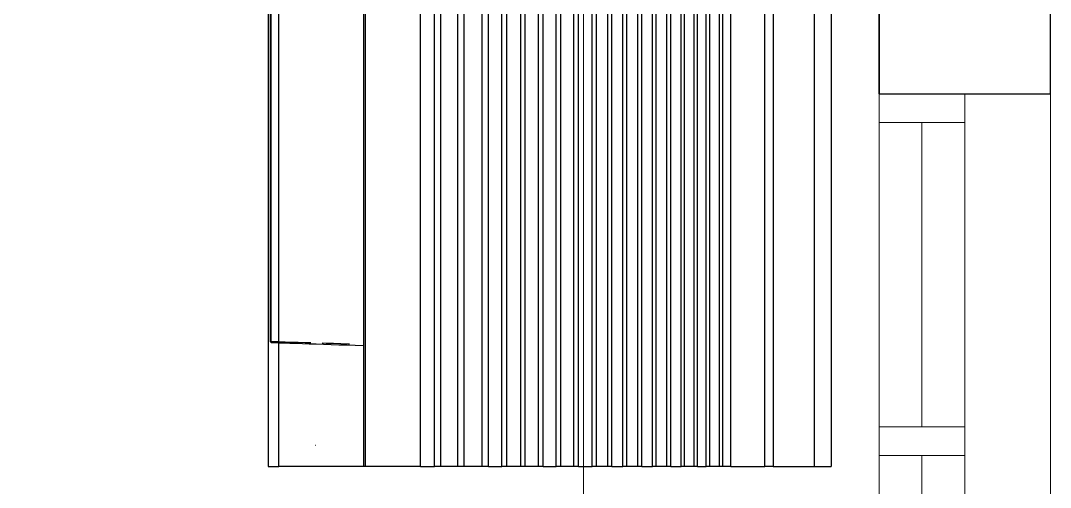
# Model space of a CAD drawing. Header units: inches. Extents: x -86208230 to 200276, y 9267 to 1246656.
# Drawn here: x 134301 to 136104, y 45746 to 46564 of the extents above; entities that cross this region are included whole.
import ezdxf

# ---------------------------------------------------------------- set-up
doc = ezdxf.new("R2010")
doc.units = ezdxf.units.IN
doc.header["$MEASUREMENT"] = 0
for name, color, linetype, lineweight in [('1', 8, 'Continuous', 9), ('LW', 8, 'Continuous', 20), ('wall', 8, 'Continuous', 30), ('WIN', 8, 'Continuous', 18)]:
    doc.layers.add(name, color=color, linetype=linetype, lineweight=lineweight)
doc.layers.add('Edges', color=7, linetype='Continuous')

# ---------------------------------------------------------------- blocks, each defined once
blk = doc.blocks.new('air con')
at = {"layer": 'Edges'}
for p, q in [((71.402, 41.898), (152.402, 41.898)), ((152.402, 41.095), (152.402, 41.898)), ((71.402, 41.095), (152.402, 41.095)), ((152.402, 39.122), (152.402, 41.095)), ((71.402, 39.122), (152.402, 39.122)), ((152.402, 39.122), (152.402, 38.724)), ((152.402, 38.724), (71.402, 38.724)), ((152.402, 37.092), (152.402, 38.724)), ((152.402, 37.092), (71.402, 37.092)), ((152.402, 37.092), (152.402, 36.701)), ((152.402, 36.701), (71.402, 36.701)), ((152.402, 36.701), (152.402, 36.542)), ((152.402, 36.542), (71.402, 36.542)), ((152.402, 36.078), (71.402, 36.078)), ((152.402, 36.542), (152.402, 36.078)), ((152.402, 36.078), (152.402, 35.914)), ((152.402, 35.914), (71.402, 35.914)), ((152.402, 35.493), (152.402, 35.914)), ((152.402, 35.493), (71.402, 35.493)), ((152.402, 35.34), (71.402, 35.34)), ((152.402, 35.493), (152.402, 35.34)), ((152.402, 35.34), (152.402, 34.877)), ((152.402, 34.877), (71.402, 34.877)), ((152.402, 34.709), (71.402, 34.709)), ((152.402, 34.877), (152.402, 34.709)), ((152.402, 34.207), (152.402, 34.709)), ((152.402, 34.207), (71.402, 34.207)), ((152.402, 34.207), (152.402, 34.022)), ((152.402, 34.022), (71.402, 34.022)), ((152.402, 34.022), (152.402, 33.51)), ((152.402, 33.51), (71.402, 33.51)), ((152.402, 33.335), (71.402, 33.335)), ((152.402, 33.51), (152.402, 33.335)), ((152.402, 32.826), (152.402, 33.335)), ((152.402, 32.826), (71.402, 32.826)), ((152.402, 32.625), (71.402, 32.625)), ((152.402, 32.826), (152.402, 32.625)), ((152.402, 32.625), (152.402, 32.098)), ((152.402, 32.098), (71.402, 32.098)), ((152.402, 31.911), (71.402, 31.911)), ((152.402, 32.098), (152.402, 31.911)), ((152.402, 31.378), (152.402, 31.911)), ((152.402, 31.378), (71.402, 31.378)), ((152.402, 31.189), (71.402, 31.189)), ((152.402, 31.378), (152.402, 31.189)), ((152.402, 31.189), (152.402, 30.654)), ((152.402, 30.654), (71.402, 30.654)), ((152.402, 30.654), (152.402, 30.439)), ((152.402, 30.439), (71.402, 30.439)), ((152.402, 29.791), (152.402, 30.439)), ((152.402, 29.791), (71.402, 29.791)), ((152.402, 29.791), (152.402, 29.562)), ((152.402, 29.562), (71.402, 29.562)), ((152.402, 29.562), (152.402, 28.935)), ((152.402, 28.935), (71.402, 28.935)), ((152.402, 28.714), (71.402, 28.714)), ((152.402, 28.935), (152.402, 28.714)), ((152.402, 28.092), (152.402, 28.714)), ((152.402, 28.092), (71.402, 28.092)), ((152.402, 27.871), (71.402, 27.871)), ((152.402, 28.092), (152.402, 27.871)), ((152.402, 27.871), (152.402, 27.226)), ((152.402, 27.226), (71.402, 27.226)), ((152.402, 27.226), (152.402, 27.024)), ((152.402, 27.024), (71.402, 27.024)), ((152.402, 27.024), (152.402, 26.349)), ((152.402, 26.349), (71.402, 26.349)), ((152.402, 26.349), (152.402, 26.117)), ((152.402, 26.117), (71.402, 26.117)), ((152.402, 25.469), (152.402, 26.117)), ((152.402, 25.469), (71.402, 25.469)), ((152.402, 25.469), (152.402, 25.162)), ((152.402, 25.162), (71.402, 25.162)), ((152.402, 25.162), (152.402, 24.304)), ((152.402, 24.304), (71.402, 24.304)), ((152.402, 24.304), (152.402, 24.002)), ((152.402, 24.002), (71.402, 24.002)), ((152.402, 24.002), (152.402, 23.184)), ((152.402, 23.184), (71.402, 23.184)), ((152.402, 22.883), (71.402, 22.883)), ((152.402, 23.184), (152.402, 22.883)), ((152.402, 22.213), (152.402, 22.883)), ((152.402, 22.213), (71.402, 22.213)), ((152.402, 22.213), (152.402, 19.568)), ((152.402, 19.568), (71.402, 19.568)), ((152.402, 19.493), (71.402, 19.493)), ((146.588, 19.085), (146.601, 19.493)), ((152.402, 19.568), (152.402, 19.493)), ((152.402, 19.493), (152.402, 15.42)), ((146.514, 18.752), (146.516, 18.813)), ((146.575, 18.687), (146.588, 19.085)), ((146.494, 18.035), (146.504, 18.391)), ((146.504, 18.391), (146.514, 18.752)), ((146.55, 17.923), (146.562, 18.299)), ((146.562, 18.299), (146.575, 18.687)), ((146.484, 17.685), (146.494, 18.035)), ((146.538, 17.558), (146.55, 17.923)), ((146.479, 17.503), (146.484, 17.685)), ((146.527, 17.206), (146.538, 17.558)), ((146.456, 16.673), (146.464, 16.956)), ((146.505, 16.546), (146.516, 16.869)), ((146.516, 16.869), (146.527, 17.206)), ((151.402, 17.184), (151.402, 17.175)), ((146.438, 16.032), (146.447, 16.349)), ((146.447, 16.349), (146.456, 16.673)), ((146.495, 16.239), (146.505, 16.546)), ((146.429, 15.722), (146.438, 16.032)), ((146.477, 15.675), (146.486, 15.948)), ((146.486, 15.948), (146.495, 16.239)), ((146.421, 15.42), (76.921, 15.42)), ((146.421, 15.42), (146.429, 15.722)), ((146.468, 15.42), (146.421, 15.42)), ((146.421, 15.42), (146.421, 15.051)), ((146.468, 15.42), (146.477, 15.675)), ((152.402, 15.42), (146.468, 15.42)), ((146.468, 15.42), (146.468, 15.051)), ((152.402, 14.898), (152.402, 15.42)), ((71.402, 14.898), (152.402, 14.898)), ((146.421, 15.051), (76.921, 15.051)), ((146.421, 15.012), (76.921, 15.012)), ((146.468, 15.051), (146.421, 15.051)), ((146.421, 15.051), (146.421, 15.012))]:
    blk.add_line(p, q, dxfattribs=at)
blk = doc.blocks.new('2.0 HP AIR CONDITION')
at = {"xscale": 36.51607049631966, "yscale": 36.51607049631966, "zscale": 36.51607049631966}
blk.add_blockref('air con', (-4183.5, -544), dxfattribs=at)

msp = doc.modelspace()

# ---------------------------------------------------------------- linework, layer by layer
at = {"layer": '1'}
msp.add_lwpolyline([(135286.1, 44666.3), (135286.1, 47166.3), (133286.1, 47166.3), (133286.1, 44666.3)], close=True, dxfattribs=at)
at = {"layer": 'LW'}
msp.add_line((136103.7, 46435.6), (136103.7, 44635.6), dxfattribs=at)
at = {"layer": 'wall'}
msp.add_line((135803.7, 46435.6), (135803.7, 47023.1), dxfattribs=at)
msp.add_lwpolyline([(135803.7, 46585.6), (135803.7, 46435.6), (136103.7, 46435.6), (136103.7, 46585.6)], close=True, dxfattribs=at)
at = {"layer": 'WIN'}
for p, q in [((135803.7, 44635.6), (135803.7, 46435.6)), ((135953.7, 44660.6), (135953.7, 46410.6)), ((135878.7, 46385.6), (135878.7, 45852.3)), ((135878.7, 45802.3), (135878.7, 45268.9))]:
    msp.add_line(p, q, dxfattribs=at)
for points in [[(135953.7, 46435.6), (135953.7, 46385.6), (135803.7, 46385.6), (135803.7, 46435.6)], [(135953.7, 45852.3), (135953.7, 45802.3), (135803.7, 45802.3), (135803.7, 45852.3)]]:
    msp.add_lwpolyline(points, close=True, dxfattribs=at)

# ---------------------------------------------------------------- block references
at = {"rotation": 270}
msp.add_blockref('2.0 HP AIR CONDITION', (134733.7, 47164.5), dxfattribs=at)

doc.saveas('drawing.dxf')
